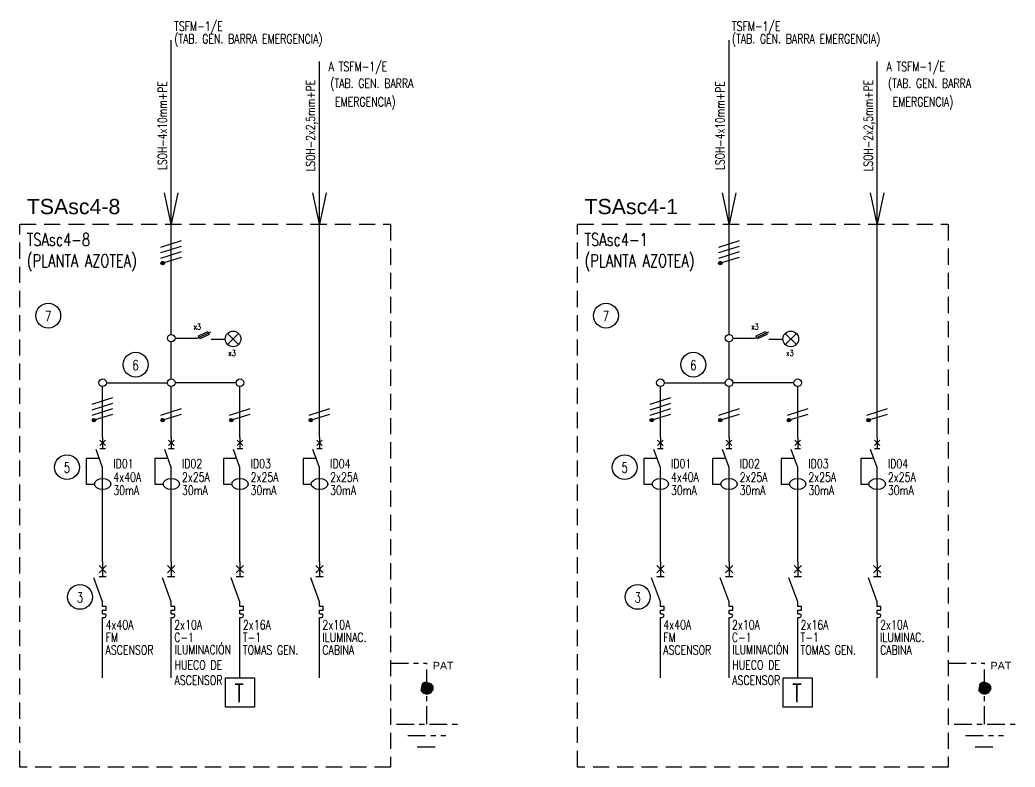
# Model space of a CAD drawing. Header units: millimetres. Extents: x 1877.4 to 1938.5, y 1849.9 to 1884.2.
# Drawn here: x 1918.89 to 1938.46, y 1849.95 to 1864.65 of the extents above; entities that cross this region are included whole.
import ezdxf
from ezdxf.enums import TextEntityAlignment as Align

# ---------------------------------------------------------------- set-up
doc = ezdxf.new("R2010")
doc.units = ezdxf.units.MM
doc.linetypes.add('OCJ-ESQUEMAS UNIFILARES-CORREGIDOS IDO-REV.br$0$DASHED', pattern=[19.05, 12.7, -6.35])
doc.linetypes.add('OCJ-ESQUEMAS UNIFILARES-CORREGIDOS IDO-REV.br$0$EJE_5', pattern=[7.1, 5, -1, 0.1, -1])
for name, color, linetype in [('OCJ-ESQUEMAS UNIFILARES-CORREGIDOS IDO-REV.br$0$00-IE', 1, 'Continuous'), ('OCJ-ESQUEMAS UNIFILARES-CORREGIDOS IDO-REV.br$0$00-IE-CABLES', 10, 'Continuous'), ('OCJ-ESQUEMAS UNIFILARES-CORREGIDOS IDO-REV.br$0$01-ELE-APARATOS', 170, 'Continuous'), ('OCJ-ESQUEMAS UNIFILARES-CORREGIDOS IDO-REV.br$0$ELECTRIC', 4, 'Continuous'), ('OCJ-ESQUEMAS UNIFILARES-CORREGIDOS IDO-REV.br$0$PAT', 80, 'Continuous'), ('OCJ-ESQUEMAS UNIFILARES-CORREGIDOS IDO-REV.br$0$TEXTO', 7, 'Continuous')]:
    doc.layers.add(name, color=color, linetype=linetype)
doc.styles.add('OCJ-ESQUEMAS UNIFILARES-CORREGIDOS IDO-REV.br$0$ARIAL', font='Arial.ttf', dxfattribs={"height": 0.2})
doc.styles.add('OCJ-ESQUEMAS UNIFILARES-CORREGIDOS IDO-REV.br$0$Electricidad', font='ROMANS.SHX', dxfattribs={"width": 0.75, "height": 0.175})

# ---------------------------------------------------------------- blocks, each defined once
blk = doc.blocks.new('OCJ-ESQUEMAS UNIFILARES-CORREGIDOS IDO-REV.br$0$Unif-Interruptor-Term')
for p, q in [((0, -1.013), (0.045, -1.013)), ((0, -1.103), (0.045, -1.103))]:
    blk.add_line(p, q)
for points in [[(0, 0.267), (0, -0.093)], [(-0.09, 0.177), (0.09, -0.003)], [(-0.09, -0.003), (0.09, 0.177)], [(0, -0.72), (-0.215, -0.128)], [(-0.09, -0.093), (0.09, -0.093)], [(0, -0.833), (0, -0.72)], [(0, -0.923), (0.09, -0.923), (0.09, -0.833), (0, -0.833)], [(0, -1.013), (0, -0.923)], [(0, -1.215), (0, -1.103)]]:
    blk.add_lwpolyline(points)
blk.add_arc((0.045, -1.058), 0.045, 270, 90)
blk = doc.blocks.new('OCJ-ESQUEMAS UNIFILARES-CORREGIDOS IDO-REV.br$0$Unif-Interruptor-Dif')
for points in [[(-0.068, 0.11), (0.068, -0.025)], [(-0.068, -0.025), (0.068, 0.11)], [(0, 0.177), (0, -0.093)], [(0, -0.565), (-0.162, -0.121)], [(-0.068, -0.093), (0.068, -0.093)], [(-0.081, -0.343), (-0.405, -0.343), (-0.405, -0.97), (-0.202, -0.97)], [(0, -1.308), (0, -0.565)]]:
    blk.add_lwpolyline(points)
blk.add_ellipse((0, -0.97), major_axis=(0.203, 0), ratio=0.670814)

msp = doc.modelspace()

# ---------------------------------------------------------------- hatches: boundary and pattern name
at = {"layer": 'OCJ-ESQUEMAS UNIFILARES-CORREGIDOS IDO-REV.br$0$00-IE-CABLES'}
for points in [[(1921.673, 1859.844, 1), (1921.728, 1859.883, 1)], [(1932.64, 1859.844, 1), (1932.694, 1859.883, 1)], [(1920.323, 1856.753, 1), (1920.378, 1856.793, 1)], [(1921.673, 1856.753, 1), (1921.728, 1856.793, 1)], [(1923.023, 1856.753, 1), (1923.078, 1856.793, 1)], [(1924.587, 1856.753, 1), (1924.642, 1856.793, 1)], [(1931.29, 1856.753, 1), (1931.344, 1856.793, 1)], [(1932.64, 1856.753, 1), (1932.694, 1856.793, 1)], [(1933.99, 1856.753, 1), (1934.044, 1856.793, 1)], [(1935.553, 1856.753, 1), (1935.608, 1856.793, 1)]]:
    msp.add_hatch(color=256, dxfattribs=at).paths.add_polyline_path(points)
at = {"layer": 'OCJ-ESQUEMAS UNIFILARES-CORREGIDOS IDO-REV.br$0$PAT', "linetype": 'OCJ-ESQUEMAS UNIFILARES-CORREGIDOS IDO-REV.br$0$EJE_5', "ltscale": 0.07}
h = msp.add_hatch(color=256, dxfattribs=at)
h.paths.add_polyline_path([(1927.017, 1851.504), (1926.777, 1851.504, -1)])
h.paths.add_polyline_path([(1926.777, 1851.504), (1926.897, 1851.504), (1926.897, 1851.384, -0.414214)])
h.paths.add_polyline_path([(1926.897, 1851.504), (1927.017, 1851.504, -0.414214), (1926.897, 1851.384)])
h = msp.add_hatch(color=256, dxfattribs=at)
h.paths.add_polyline_path([(1937.983, 1851.504), (1937.743, 1851.504, -1)])
h.paths.add_polyline_path([(1937.743, 1851.504), (1937.863, 1851.504), (1937.863, 1851.384, -0.414214)])
h.paths.add_polyline_path([(1937.863, 1851.504), (1937.983, 1851.504, -0.414214), (1937.863, 1851.384)])

# ---------------------------------------------------------------- linework, layer by layer
at = {"layer": 'OCJ-ESQUEMAS UNIFILARES-CORREGIDOS IDO-REV.br$0$00-IE'}
for points in [[(1921.946, 1858.386), (1922.382, 1858.386), (1922.651, 1858.511)], [(1932.912, 1858.386), (1933.349, 1858.386), (1933.618, 1858.511)], [(1922.654, 1858.365), (1922.932, 1858.365)], [(1933.62, 1858.365), (1933.898, 1858.365)]]:
    msp.add_lwpolyline(points, dxfattribs=at)
for points in [[(1922.406, 1858.433), (1922.587, 1858.516), (1922.614, 1858.458), (1922.433, 1858.375)], [(1933.373, 1858.433), (1933.553, 1858.516), (1933.58, 1858.458), (1933.399, 1858.375)]]:
    msp.add_lwpolyline(points, close=True, dxfattribs=at)
at = {"layer": 'OCJ-ESQUEMAS UNIFILARES-CORREGIDOS IDO-REV.br$0$00-IE-CABLES'}
for p, q in [((1921.872, 1858.46), (1921.872, 1864.25)), ((1932.838, 1858.46), (1932.838, 1864.25)), ((1924.786, 1856.435), (1924.786, 1863.825)), ((1935.752, 1856.435), (1935.752, 1863.825)), ((1921.872, 1857.585), (1921.872, 1858.312)), ((1932.838, 1857.585), (1932.838, 1858.312)), ((1920.522, 1856.435), (1920.522, 1857.436)), ((1920.596, 1857.51), (1921.798, 1857.51)), ((1921.872, 1856.435), (1921.872, 1857.436)), ((1923.148, 1857.51), (1921.946, 1857.51)), ((1923.222, 1856.435), (1923.222, 1857.436)), ((1924.786, 1856.435), (1924.786, 1857.436)), ((1924.786, 1856.435), (1924.786, 1857.436)), ((1931.488, 1856.435), (1931.488, 1857.436)), ((1931.562, 1857.51), (1932.764, 1857.51)), ((1932.838, 1856.435), (1932.838, 1857.436)), ((1934.114, 1857.51), (1932.912, 1857.51)), ((1934.188, 1856.435), (1934.188, 1857.436)), ((1935.752, 1856.435), (1935.752, 1857.436)), ((1935.752, 1856.435), (1935.752, 1857.436)), ((1920.522, 1853.988), (1920.522, 1855.275)), ((1921.872, 1853.988), (1921.872, 1855.275)), ((1923.222, 1853.988), (1923.222, 1855.275)), ((1924.786, 1853.988), (1924.786, 1855.275)), ((1931.488, 1853.988), (1931.488, 1855.275)), ((1932.838, 1853.988), (1932.838, 1855.275)), ((1934.188, 1853.988), (1934.188, 1855.275)), ((1935.752, 1853.988), (1935.752, 1855.275)), ((1920.522, 1851.702), (1920.522, 1852.876)), ((1921.872, 1851.702), (1921.872, 1852.876)), ((1923.222, 1851.702), (1923.222, 1852.876)), ((1924.786, 1851.702), (1924.786, 1852.876)), ((1931.488, 1851.702), (1931.488, 1852.876)), ((1932.838, 1851.702), (1932.838, 1852.876)), ((1934.188, 1851.702), (1934.188, 1852.876)), ((1935.752, 1851.702), (1935.752, 1852.876))]:
    msp.add_line(p, q, dxfattribs=at)
for points in [[(1922.003, 1861.243), (1921.872, 1860.625), (1921.741, 1861.243)], [(1924.916, 1861.243), (1924.786, 1860.625), (1924.655, 1861.243)], [(1932.969, 1861.243), (1932.838, 1860.625), (1932.707, 1861.243)], [(1935.883, 1861.243), (1935.752, 1860.625), (1935.621, 1861.243)], [(1921.668, 1860.177), (1922.075, 1860.306)], [(1921.668, 1860.069), (1922.075, 1860.198)], [(1932.635, 1860.177), (1933.042, 1860.306)], [(1932.635, 1860.069), (1933.042, 1860.198)], [(1921.668, 1859.961), (1922.075, 1860.09)], [(1921.733, 1859.874), (1922.075, 1859.982)], [(1932.635, 1859.961), (1933.042, 1860.09)], [(1932.699, 1859.874), (1933.042, 1859.982)], [(1920.318, 1857.087), (1920.725, 1857.216)], [(1920.318, 1856.979), (1920.725, 1857.108)], [(1931.285, 1857.087), (1931.692, 1857.216)], [(1931.285, 1856.979), (1931.692, 1857.108)], [(1920.318, 1856.871), (1920.725, 1857)], [(1920.383, 1856.783), (1920.725, 1856.892)], [(1921.668, 1856.871), (1922.075, 1857)], [(1921.733, 1856.783), (1922.075, 1856.892)], [(1923.018, 1856.871), (1923.425, 1857)], [(1923.083, 1856.783), (1923.425, 1856.892)], [(1924.582, 1856.871), (1924.989, 1857)], [(1924.647, 1856.783), (1924.989, 1856.892)], [(1931.285, 1856.871), (1931.692, 1857)], [(1931.349, 1856.783), (1931.692, 1856.892)], [(1932.635, 1856.871), (1933.042, 1857)], [(1932.699, 1856.783), (1933.042, 1856.892)], [(1933.985, 1856.871), (1934.392, 1857)], [(1934.049, 1856.783), (1934.392, 1856.892)], [(1935.549, 1856.871), (1935.956, 1857)], [(1935.613, 1856.783), (1935.956, 1856.892)]]:
    msp.add_lwpolyline(points, dxfattribs=at)
for centre, radius in [((1921.701, 1859.864), 0.0338), ((1932.667, 1859.864), 0.0338), ((1921.872, 1858.386), 0.0741), ((1932.838, 1858.386), 0.0741), ((1920.522, 1857.51), 0.0741), ((1921.872, 1857.51), 0.0741), ((1923.222, 1857.51), 0.0741), ((1931.488, 1857.51), 0.0741), ((1932.838, 1857.51), 0.0741), ((1934.188, 1857.51), 0.0741), ((1920.351, 1856.773), 0.0338), ((1921.701, 1856.773), 0.0338), ((1923.051, 1856.773), 0.0338), ((1924.614, 1856.773), 0.0338), ((1931.317, 1856.773), 0.0338), ((1932.667, 1856.773), 0.0338), ((1934.017, 1856.773), 0.0338), ((1935.581, 1856.773), 0.0338)]:
    msp.add_circle(centre, radius, dxfattribs=at)
at = {"layer": 'OCJ-ESQUEMAS UNIFILARES-CORREGIDOS IDO-REV.br$0$01-ELE-APARATOS'}
for p, q in [((1923.196, 1858.262), (1922.978, 1858.48)), ((1922.978, 1858.262), (1923.196, 1858.48)), ((1934.162, 1858.262), (1933.944, 1858.48)), ((1933.944, 1858.262), (1934.162, 1858.48))]:
    msp.add_line(p, q, dxfattribs=at)
for points in [[(1922.938, 1851.702), (1923.506, 1851.702), (1923.506, 1851.129), (1922.938, 1851.129)], [(1933.904, 1851.702), (1934.472, 1851.702), (1934.472, 1851.129), (1933.904, 1851.129)]]:
    msp.add_lwpolyline(points, close=True, dxfattribs=at)
for centre in [(1923.087, 1858.371), (1934.053, 1858.371)]:
    msp.add_circle(centre, 0.154, dxfattribs=at)
at = {"layer": 'OCJ-ESQUEMAS UNIFILARES-CORREGIDOS IDO-REV.br$0$ELECTRIC', "linetype": 'OCJ-ESQUEMAS UNIFILARES-CORREGIDOS IDO-REV.br$0$DASHED', "ltscale": 0.025}
for points in [[(1918.895, 1860.625), (1926.183, 1860.625), (1926.183, 1849.948), (1918.895, 1849.948)], [(1929.861, 1860.625), (1937.149, 1860.625), (1937.149, 1849.948), (1929.861, 1849.948)]]:
    msp.add_lwpolyline(points, close=True, dxfattribs=at)
at = {"layer": 'OCJ-ESQUEMAS UNIFILARES-CORREGIDOS IDO-REV.br$0$PAT', "linetype": 'OCJ-ESQUEMAS UNIFILARES-CORREGIDOS IDO-REV.br$0$EJE_5', "ltscale": 0.07}
for p, q in [((1926.183, 1851.991), (1926.897, 1851.991)), ((1926.897, 1851.521), (1926.897, 1851.991)), ((1937.149, 1851.991), (1937.863, 1851.991)), ((1937.863, 1851.521), (1937.863, 1851.991)), ((1926.897, 1850.796), (1926.897, 1851.504)), ((1937.863, 1850.796), (1937.863, 1851.504)), ((1926.297, 1850.796), (1927.497, 1850.796)), ((1937.263, 1850.796), (1938.463, 1850.796)), ((1926.522, 1850.571), (1927.272, 1850.571)), ((1937.488, 1850.571), (1938.238, 1850.571)), ((1926.709, 1850.346), (1927.084, 1850.346)), ((1937.676, 1850.346), (1938.051, 1850.346))]:
    msp.add_line(p, q, dxfattribs=at)
for centre in [(1926.897, 1851.504), (1926.897, 1851.504), (1937.863, 1851.504), (1937.863, 1851.504)]:
    msp.add_circle(centre, 0.12, dxfattribs=at)
at = {"layer": 'OCJ-ESQUEMAS UNIFILARES-CORREGIDOS IDO-REV.br$0$TEXTO'}
for centre in [(1919.452, 1858.829), (1930.418, 1858.829), (1921.17, 1857.864), (1932.136, 1857.864), (1919.82, 1855.848), (1930.786, 1855.848), (1920.076, 1853.296), (1931.042, 1853.296)]:
    msp.add_circle(centre, 0.244, dxfattribs=at)

# ---------------------------------------------------------------- block references
at = {"layer": 'OCJ-ESQUEMAS UNIFILARES-CORREGIDOS IDO-REV.br$0$01-ELE-APARATOS', "xscale": 0.7999999999999546, "yscale": 0.7999999999999546, "zscale": 0.7999999999999546}
for name, p in [('OCJ-ESQUEMAS UNIFILARES-CORREGIDOS IDO-REV.br$0$Unif-Interruptor-Dif', (1920.522, 1856.293)), ('OCJ-ESQUEMAS UNIFILARES-CORREGIDOS IDO-REV.br$0$Unif-Interruptor-Dif', (1921.872, 1856.293)), ('OCJ-ESQUEMAS UNIFILARES-CORREGIDOS IDO-REV.br$0$Unif-Interruptor-Dif', (1923.222, 1856.293)), ('OCJ-ESQUEMAS UNIFILARES-CORREGIDOS IDO-REV.br$0$Unif-Interruptor-Dif', (1924.786, 1856.293)), ('OCJ-ESQUEMAS UNIFILARES-CORREGIDOS IDO-REV.br$0$Unif-Interruptor-Dif', (1931.488, 1856.293)), ('OCJ-ESQUEMAS UNIFILARES-CORREGIDOS IDO-REV.br$0$Unif-Interruptor-Dif', (1932.838, 1856.293)), ('OCJ-ESQUEMAS UNIFILARES-CORREGIDOS IDO-REV.br$0$Unif-Interruptor-Dif', (1934.188, 1856.293)), ('OCJ-ESQUEMAS UNIFILARES-CORREGIDOS IDO-REV.br$0$Unif-Interruptor-Dif', (1935.752, 1856.293)), ('OCJ-ESQUEMAS UNIFILARES-CORREGIDOS IDO-REV.br$0$Unif-Interruptor-Term', (1920.522, 1853.774)), ('OCJ-ESQUEMAS UNIFILARES-CORREGIDOS IDO-REV.br$0$Unif-Interruptor-Term', (1921.872, 1853.774)), ('OCJ-ESQUEMAS UNIFILARES-CORREGIDOS IDO-REV.br$0$Unif-Interruptor-Term', (1923.222, 1853.774)), ('OCJ-ESQUEMAS UNIFILARES-CORREGIDOS IDO-REV.br$0$Unif-Interruptor-Term', (1924.786, 1853.774)), ('OCJ-ESQUEMAS UNIFILARES-CORREGIDOS IDO-REV.br$0$Unif-Interruptor-Term', (1931.488, 1853.774)), ('OCJ-ESQUEMAS UNIFILARES-CORREGIDOS IDO-REV.br$0$Unif-Interruptor-Term', (1932.838, 1853.774)), ('OCJ-ESQUEMAS UNIFILARES-CORREGIDOS IDO-REV.br$0$Unif-Interruptor-Term', (1934.188, 1853.774)), ('OCJ-ESQUEMAS UNIFILARES-CORREGIDOS IDO-REV.br$0$Unif-Interruptor-Term', (1935.752, 1853.774))]:
    msp.add_blockref(name, p, dxfattribs=at)

# ---------------------------------------------------------------- texts
at = {"layer": 'OCJ-ESQUEMAS UNIFILARES-CORREGIDOS IDO-REV.br$0$TEXTO', "style": 'OCJ-ESQUEMAS UNIFILARES-CORREGIDOS IDO-REV.br$0$Electricidad', "width": 0.75}
for s, height, p in [('TSFM-1/E', 0.18, (1921.929, 1864.432)), ('TSFM-1/E', 0.18, (1932.895, 1864.432)), ('(TAB. GEN. BARRA EMERGENCIA)', 0.18, (1921.929, 1864.184)), ('(TAB. GEN. BARRA EMERGENCIA)', 0.18, (1932.895, 1864.184)), ('A TSFM-1/E', 0.18, (1924.966, 1863.639)), ('A TSFM-1/E', 0.18, (1935.933, 1863.639)), ('(TAB. GEN. BARRA ', 0.18, (1924.999, 1863.308)), ('(TAB. GEN. BARRA ', 0.18, (1935.965, 1863.308)), (' EMERGENCIA)', 0.18, (1924.999, 1862.945)), (' EMERGENCIA)', 0.18, (1935.965, 1862.945)), ('TSAsc4-8', 0.25, (1919.03, 1860.2)), ('TSAsc4-1', 0.25, (1929.996, 1860.2)), ('(PLANTA AZOTEA)', 0.25, (1919.03, 1859.784)), ('(PLANTA AZOTEA)', 0.25, (1929.996, 1859.784)), ('7', 0.2, (1919.388, 1858.719)), ('7', 0.2, (1930.354, 1858.719)), ('x3', 0.1118, (1922.308, 1858.554)), ('x3', 0.1118, (1933.274, 1858.554)), ('x3', 0.1118, (1922.994, 1858.036)), ('x3', 0.1118, (1933.961, 1858.036)), ('6', 0.2, (1921.106, 1857.754)), ('6', 0.2, (1932.072, 1857.754)), ('5', 0.2, (1919.756, 1855.738)), ('ID01', 0.18, (1920.731, 1855.827)), ('ID02', 0.18, (1922.081, 1855.827)), ('ID03', 0.18, (1923.431, 1855.827)), ('ID04', 0.18, (1924.995, 1855.827)), ('5', 0.2, (1930.722, 1855.738)), ('ID01', 0.18, (1931.697, 1855.827)), ('ID02', 0.18, (1933.047, 1855.827)), ('ID03', 0.18, (1934.397, 1855.827)), ('ID04', 0.18, (1935.961, 1855.827)), ('4x40A', 0.18, (1920.731, 1855.562)), ('2x25A', 0.18, (1922.081, 1855.562)), ('2x25A', 0.18, (1923.431, 1855.562)), ('2x25A', 0.18, (1924.995, 1855.562)), ('4x40A', 0.18, (1931.697, 1855.562)), ('2x25A', 0.18, (1933.047, 1855.562)), ('2x25A', 0.18, (1934.397, 1855.562)), ('2x25A', 0.18, (1935.961, 1855.562)), ('30mA', 0.18, (1920.731, 1855.305)), ('30mA', 0.18, (1922.081, 1855.305)), ('30mA', 0.18, (1923.431, 1855.305)), ('30mA', 0.18, (1924.995, 1855.305)), ('30mA', 0.18, (1931.697, 1855.305)), ('30mA', 0.18, (1933.047, 1855.305)), ('30mA', 0.18, (1934.397, 1855.305)), ('30mA', 0.18, (1935.961, 1855.305)), ('3', 0.2, (1920.012, 1853.186)), ('3', 0.2, (1930.978, 1853.186)), ('4x40A', 0.18, (1920.579, 1852.658)), ('2x10A', 0.18, (1921.929, 1852.658)), ('2x16A', 0.18, (1923.279, 1852.658)), ('2x10A', 0.18, (1924.843, 1852.658)), ('4x40A', 0.18, (1931.545, 1852.658)), ('2x10A', 0.18, (1932.895, 1852.658)), ('2x16A', 0.18, (1934.245, 1852.658)), ('2x10A', 0.18, (1935.809, 1852.658)), ('FM', 0.18, (1920.579, 1852.41)), ('C-1', 0.18, (1921.929, 1852.41)), ('T-1', 0.18, (1923.279, 1852.41)), ('ILUMINAC.', 0.18, (1924.843, 1852.41)), ('FM', 0.18, (1931.545, 1852.41)), ('C-1', 0.18, (1932.895, 1852.41)), ('T-1', 0.18, (1934.245, 1852.41)), ('ILUMINAC.', 0.18, (1935.809, 1852.41)), ('ASCENSOR', 0.18, (1920.579, 1852.162)), ('TOMAS GEN.', 0.18, (1923.279, 1852.162)), ('CABINA', 0.18, (1924.843, 1852.162)), ('ASCENSOR', 0.18, (1931.545, 1852.162)), ('TOMAS GEN.', 0.18, (1934.245, 1852.162)), ('CABINA', 0.18, (1935.809, 1852.162))]:
    msp.add_text(s, height=height, dxfattribs=at).set_placement(p)
for s, p in [('LSOH-4x10mm+PE', (1921.784, 1862.566)), ('LSOH-2x2,5mm+PE', (1924.697, 1862.566)), ('LSOH-4x10mm+PE', (1932.75, 1862.566)), ('LSOH-2x2,5mm+PE', (1935.664, 1862.566))]:
    msp.add_text(s, height=0.175, rotation=90, dxfattribs=at).set_placement(p, align=Align.CENTER)
at = {"layer": 'OCJ-ESQUEMAS UNIFILARES-CORREGIDOS IDO-REV.br$0$TEXTO', "style": 'OCJ-ESQUEMAS UNIFILARES-CORREGIDOS IDO-REV.br$0$ARIAL'}
for s, height, p in [('TSAsc4-8', 0.3, (1919.03, 1860.825)), ('TSAsc4-1', 0.3, (1929.996, 1860.825)), ('PAT', 0.15, (1927.014, 1851.869)), ('PAT', 0.15, (1937.981, 1851.869))]:
    msp.add_text(s, height=height, dxfattribs=at).set_placement(p)
at = {"layer": 'OCJ-ESQUEMAS UNIFILARES-CORREGIDOS IDO-REV.br$0$TEXTO', "color": 5, "style": 'OCJ-ESQUEMAS UNIFILARES-CORREGIDOS IDO-REV.br$0$Electricidad', "width": 0.75}
for p in [(1923.116, 1851.223), (1934.082, 1851.223)]:
    msp.add_text('T', height=0.356, dxfattribs=at).set_placement(p)
at = {"layer": 'OCJ-ESQUEMAS UNIFILARES-CORREGIDOS IDO-REV.br$0$TEXTO', "char_height": 0.18, "attachment_point": 1, "style": 'OCJ-ESQUEMAS UNIFILARES-CORREGIDOS IDO-REV.br$0$Electricidad'}
for insert in [(1921.935, 1852.347), (1932.902, 1852.347)]:
    msp.add_mtext_dynamic_manual_height_columns('ILUMINACIÓN HUECO DE ASCENSOR', width=1.48055, gutter_width=12.5, heights=[0], dxfattribs=dict(at, insert=insert))

doc.saveas('drawing.dxf')
